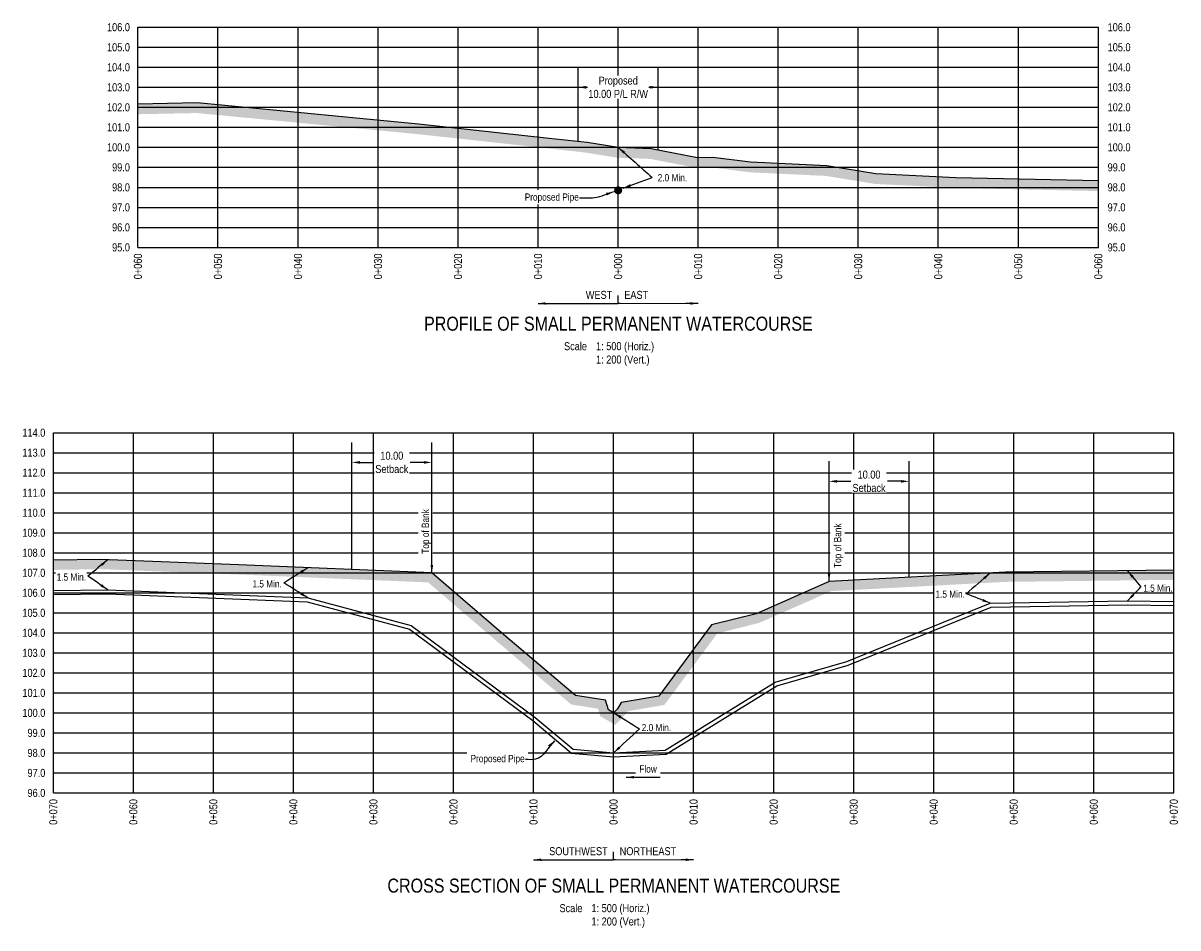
# Model space of a CAD drawing. Extents: x 391856 to 401992, y 6055951 to 6064954.
# Drawn here: x 397712 to 399155, y 6063824 to 6064954 of the extents above; entities that cross this region are included whole.
import ezdxf
from ezdxf.enums import TextEntityAlignment as Align

# ---------------------------------------------------------------- set-up
doc = ezdxf.new("R2010")
doc.units = 0
doc.header["$LTSCALE"] = 5
doc.header["$PDSIZE"] = 0.5
doc.linetypes.add('foc-TOPO', pattern=[1, 0.2, -0.8])
doc.layers.get('Defpoints').update_dxf_attribs({"color": 9})
for name, color, linetype in [('CG-NOTES', 7, 'Continuous'), ('DETAIL-T', 7, 'Continuous'), ('L-DETAIL-T', 3, 'Continuous'), ('L-MON', 1, 'Continuous'), ('P-CROSSINGS-GRID', 8, 'Continuous'), ('P-CROSSINGS-GROUND', 48, 'foc-TOPO'), ('P-CROSSINGS-LINE', 3, 'Continuous'), ('P-PROPOSED', 10, 'Continuous'), ('S-T7', 7, 'Continuous')]:
    doc.layers.add(name, color=color, linetype=linetype)
doc.styles.add('140', font='ARIALN.TTF', dxfattribs={"height": 15})
doc.styles.add('80', font='ARIALN.TTF', dxfattribs={"height": 10})
doc.styles.add('80CG', font='ARIALN.TTF', dxfattribs={"height": 10})
doc.styles.add('80L', font='ARIALN.TTF', dxfattribs={"height": 10})
doc.dimstyles.new('Compass 5 000', dxfattribs={"dimscale": 5, "dimtxt": 9, "dimasz": 2, "dimexe": 0.2, "dimexo": 0.0625, "dimgap": 0.5, "dimtad": 0, "dimtih": 1, "dimtoh": 1, "dimzin": 0, "dimdsep": 46, "dimtxsty": '80CG', "dimcen": 0.1, "dimse1": 1, "dimse2": 1, "dimclrd": 256, "dimclrt": 256, "dimaunit": 1, "dimadec": 4, "dimazin": 0, "dimtfac": 0.06, "dimtofl": 0, "dimtmove": 0, "dimatfit": 1, "dimfxl": 0.2, "dimtolj": 1, "dimtzin": 0, "dimlwd": -1, "dimarcsym": 0})

# ---------------------------------------------------------------- blocks, each defined once
blk = doc.blocks.new('PLIA')
at = {"color": 255, "const_width": 1}
blk.add_lwpolyline([(-0.5, 0, 1), (0.5, 0, 1)], format="xyb", close=True, dxfattribs=at)
blk = doc.blocks.new('PLIAA')
blk.add_blockref('PLIA', (0, 0))
blk = doc.blocks.new('PLIB')
at = {"color": 1}
blk.add_circle((0, 0), 0.8, dxfattribs=at)
blk = doc.blocks.new('PLIBB')
blk.add_blockref('PLIB', (0, 0))
blk = doc.blocks.new('PLICC')
for name in ['PLIAA', 'PLIBB']:
    blk.add_blockref(name, (0, 0))
blk = doc.blocks.new('PLI')
blk.add_blockref('PLICC', (0, 0))
blk = doc.blocks.new('*D184')
at = {"transparency": 16777216}
for p, q in [((398415.6, 6064873.8), (398416.5, 6064873.8)), ((398495.6, 6064873.8), (398494.6, 6064873.8))]:
    blk.add_line(p, q, dxfattribs=at)
for points in [[(398415.6, 6064875.5), (398415.6, 6064872.1), (398405.6, 6064873.8)], [(398495.6, 6064875.5), (398495.6, 6064872.1), (398505.6, 6064873.8)]]:
    blk.add_solid(points, dxfattribs=at)
at = {"layer": 'Defpoints', "color": 0, "transparency": 16777216}
for p in [(398405.6, 6064881.3), (398505.6, 6064881.3), (398505.6, 6064873.8)]:
    blk.add_point(p, dxfattribs=at)
at = {"transparency": 16777216, "insert": (398455.6, 6064873.8), "char_height": 10, "attachment_point": 5, "style": '80CG', "bg_fill": 3, "box_fill_scale": 1.1, "bg_fill_color": 256, "bg_fill_true_color": 13158600, "bg_fill_transparency": 0}
blk.add_mtext('\\A1;Proposed\\P10.00 P/L R/W', dxfattribs=at)
blk = doc.blocks.new('*D240')
at = {"transparency": 16777216}
for p, q in [((398729, 6064381.6), (398746.1, 6064381.6)), ((398809, 6064381.6), (398791.9, 6064381.6))]:
    blk.add_line(p, q, dxfattribs=at)
for points in [[(398729, 6064383.2), (398729, 6064379.9), (398719, 6064381.6)], [(398809, 6064383.2), (398809, 6064379.9), (398819, 6064381.6)]]:
    blk.add_solid(points, dxfattribs=at)
at = {"layer": 'Defpoints', "color": 0, "transparency": 16777216}
for p in [(398719, 6064417.8), (398819, 6064417.8), (398719, 6064381.6)]:
    blk.add_point(p, dxfattribs=at)
at = {"transparency": 16777216, "insert": (398769, 6064381.6), "char_height": 10, "attachment_point": 5, "style": '80CG', "bg_fill": 3, "box_fill_scale": 1.1, "bg_fill_color": 256, "bg_fill_true_color": 13158600, "bg_fill_transparency": 0}
blk.add_mtext('\\A1;10.00\\PSetback', dxfattribs=at)
blk = doc.blocks.new('*D241')
at = {"transparency": 16777216}
for p, q in [((398132.8, 6064405.2), (398149.8, 6064405.2)), ((398212.8, 6064405.2), (398195.7, 6064405.2))]:
    blk.add_line(p, q, dxfattribs=at)
for points in [[(398132.8, 6064406.9), (398132.8, 6064403.6), (398122.8, 6064405.2)], [(398212.8, 6064406.9), (398212.8, 6064403.6), (398222.8, 6064405.2)]]:
    blk.add_solid(points, dxfattribs=at)
at = {"layer": 'Defpoints', "color": 0, "transparency": 16777216}
for p in [(398122.8, 6064405.2), (398122.8, 6064399.1), (398222.8, 6064399.1)]:
    blk.add_point(p, dxfattribs=at)
at = {"transparency": 16777216, "insert": (398172.8, 6064405.2), "char_height": 10, "attachment_point": 5, "style": '80CG', "bg_fill": 3, "box_fill_scale": 1.1, "bg_fill_color": 256, "bg_fill_true_color": 13158600, "bg_fill_transparency": 0}
blk.add_mtext('\\A1;10.00\\PSetback', dxfattribs=at)

msp = doc.modelspace()

# ---------------------------------------------------------------- hatches: boundary and pattern name
at = {"layer": 'P-CROSSINGS-GROUND', "linetype": 'ByBlock'}
h = msp.add_hatch(dxfattribs=at)
h.set_pattern_fill('EARTH', color=256, scale=2.5, angle=45)
h.set_pattern_definition([(45, (5813.07, -4705.133), (2e-15, 22.450640303), [15.875, -15.875]), (45, (5808.86, -4700.923), (2e-15, 22.450640303), [15.875, -15.875]), (45, (5804.65, -4696.714), (2e-15, 22.450640303), [15.875, -15.875]), (135, (5804.65, -4693.907), (-22.450640303, 2e-15), [15.875, -15.875]), (135, (5808.86, -4689.698), (-22.450640303, 2e-15), [15.875, -15.875]), (135, (5813.07, -4685.489), (-22.450640303, 2e-15), [15.875, -15.875])])
h.paths.add_polyline_path([(397929.411, 6064854.633), (397855.563, 6064853.129), (397855.563, 6064840.126), (397928.924, 6064841.62), (398204.782, 6064815.315), (398367.9, 6064797.52), (398414.917, 6064792.206), (398454.282, 6064785.85), (398495.463, 6064784.331), (398553.65, 6064773.12), (398573.078, 6064773.682), (398619.968, 6064767.569), (398715.073, 6064763.077), (398776.193, 6064753.101), (398876.992, 6064748.079), (399055.563, 6064744.158), (399055.563, 6064757.161), (398877.458, 6064761.072), (398777.568, 6064766.049), (398716.431, 6064776.027), (398621.117, 6064780.529), (398573.734, 6064786.707), (398554.704, 6064786.156), (398496.941, 6064797.286), (398455.563, 6064798.811), (398416.684, 6064805.089), (398369.335, 6064810.441), (398206.104, 6064828.248)])
h = msp.add_hatch(dxfattribs=at)
h.set_pattern_fill('EARTH', color=256, scale=2.5, angle=45)
h.set_pattern_definition([(45, (-2127.06, 1180.814), (0, 22.450640303), [15.875, -15.875]), (45, (-2131.27, 1185.024), (0, 22.450640303), [15.875, -15.875]), (45, (-2135.479, 1189.233), (0, 22.450640303), [15.875, -15.875]), (135, (-2135.479, 1192.04), (-22.450640303, 0), [15.875, -15.875]), (135, (-2131.27, 1196.249), (-22.450640303, 0), [15.875, -15.875]), (135, (-2127.06, 1200.458), (-22.450640303, 0), [15.875, -15.875])])
h.paths.add_polyline_path([(399149.864, 6064258.537), (398939.713, 6064256.031), (398721.84, 6064244.436), (398631.804, 6064204.789), (398579.377, 6064191.566), (398513.304, 6064102.294), (398466.944, 6064094.304), (398464.342, 6064090.022), (398451.907, 6064077.299), (398433.208, 6064088.194), (398430.309, 6064097.618), (398397.082, 6064102.762), (398307.499, 6064178.796), (398218.113, 6064255.336), (397981.046, 6064265.212), (397808.746, 6064271.923), (397749.864, 6064270.913), (397749.864, 6064282.915), (397808.877, 6064283.927), (397981.529, 6064277.202), (398222.763, 6064267.152), (398315.284, 6064187.927), (398402.265, 6064114.102), (398439.569, 6064108.327), (398443.3, 6064096.202), (398449.864, 6064092.377), (398454.8, 6064097.427), (398459.524, 6064105.202), (398506.522, 6064113.302), (398572.283, 6064202.152), (398627.891, 6064216.177), (398719.012, 6064256.302), (398939.323, 6064268.027), (399149.864, 6064270.538)])

# ---------------------------------------------------------------- linework, layer by layer
for p, q in [((398122.763, 6064271.319), (398122.763, 6064430.24)), ((398719.012, 6064274.026), (398719.012, 6064406.574)), ((398819.012, 6064261.624), (398819.012, 6064406.574))]:
    msp.add_line(p, q)
at = {"flags": 128}
for points in [[(398405.563, 6064806.346), (398405.563, 6064898.811)], [(398505.563, 6064795.624), (398505.563, 6064898.811)]]:
    msp.add_lwpolyline(points, dxfattribs=at)
at = {"layer": 'CG-NOTES'}
for p, q in [((398455.563, 6064603.804), (398455.563, 6064613.804)), ((398449.864, 6063908.93), (398449.864, 6063918.93))]:
    msp.add_line(p, q, dxfattribs=at)
at = {"layer": 'P-CROSSINGS-GRID', "color": 8}
for p, q in [((397855.563, 6064948.811), (399055.563, 6064948.811)), ((397855.563, 6064673.811), (397855.563, 6064948.811)), ((397955.563, 6064673.811), (397955.563, 6064948.811)), ((398055.563, 6064673.811), (398055.563, 6064948.811)), ((398155.563, 6064673.811), (398155.563, 6064948.811)), ((398255.563, 6064673.811), (398255.563, 6064948.811)), ((398355.563, 6064673.811), (398355.563, 6064948.811)), ((398455.563, 6064673.811), (398455.563, 6064948.811)), ((398555.563, 6064673.811), (398555.563, 6064948.811)), ((398655.563, 6064673.811), (398655.563, 6064948.811)), ((398755.563, 6064673.811), (398755.563, 6064948.811)), ((398855.563, 6064673.811), (398855.563, 6064948.811)), ((398955.563, 6064673.811), (398955.563, 6064948.811)), ((399055.563, 6064673.811), (399055.563, 6064948.811)), ((397855.563, 6064923.811), (399055.563, 6064923.811)), ((397855.563, 6064898.811), (399055.563, 6064898.811)), ((397855.563, 6064873.811), (399055.563, 6064873.811)), ((397855.563, 6064848.811), (399055.563, 6064848.811)), ((397855.563, 6064823.811), (399055.563, 6064823.811)), ((397855.563, 6064798.811), (399055.563, 6064798.811)), ((397855.563, 6064773.811), (399055.563, 6064773.811)), ((397855.563, 6064748.811), (399055.563, 6064748.811)), ((397855.563, 6064723.811), (399055.563, 6064723.811)), ((397855.563, 6064698.811), (399055.563, 6064698.811)), ((397855.563, 6064673.811), (399055.563, 6064673.811)), ((397749.864, 6064442.377), (399149.864, 6064442.377)), ((397749.864, 6063992.377), (397749.864, 6064442.377)), ((397849.864, 6063992.377), (397849.864, 6064442.377)), ((397949.864, 6063992.377), (397949.864, 6064442.377)), ((398049.864, 6063992.377), (398049.864, 6064442.377)), ((398149.864, 6063992.377), (398149.864, 6064442.377)), ((398249.864, 6063992.377), (398249.864, 6064442.377)), ((398349.864, 6063992.377), (398349.864, 6064442.377)), ((398449.864, 6063992.377), (398449.864, 6064442.377)), ((398549.864, 6063992.377), (398549.864, 6064442.377)), ((398649.864, 6063992.377), (398649.864, 6064442.377)), ((398749.864, 6063992.377), (398749.864, 6064442.377)), ((398849.864, 6063992.377), (398849.864, 6064442.377)), ((398949.864, 6063992.377), (398949.864, 6064442.377)), ((399049.864, 6063992.377), (399049.864, 6064442.377)), ((399149.864, 6063992.377), (399149.864, 6064442.377)), ((397749.864, 6064417.377), (399149.864, 6064417.377)), ((397749.864, 6064392.377), (399149.864, 6064392.377)), ((397749.864, 6064367.377), (399149.864, 6064367.377)), ((397749.864, 6064342.377), (399149.864, 6064342.377)), ((397749.864, 6064317.377), (399149.864, 6064317.377)), ((397749.864, 6064292.377), (399149.864, 6064292.377)), ((397749.864, 6064267.377), (399149.864, 6064267.377)), ((397749.864, 6064242.377), (399149.864, 6064242.377)), ((397749.864, 6064217.377), (399149.864, 6064217.377)), ((397749.864, 6064192.377), (399149.864, 6064192.377)), ((397749.864, 6064167.377), (399149.864, 6064167.377)), ((397749.864, 6064142.377), (399149.864, 6064142.377)), ((397749.864, 6064117.377), (399149.864, 6064117.377)), ((397749.864, 6064092.377), (399149.864, 6064092.377)), ((397749.864, 6064067.377), (399149.864, 6064067.377)), ((397749.864, 6064042.377), (399149.864, 6064042.377)), ((397749.864, 6064017.377), (399149.864, 6064017.377)), ((397749.864, 6063992.377), (399149.864, 6063992.377))]:
    msp.add_line(p, q, dxfattribs=at)
at = {"layer": 'P-CROSSINGS-LINE', "flags": 128}
for points in [[(397855.563, 6064853.129), (397929.411, 6064854.633), (398206.104, 6064828.248), (398369.335, 6064810.441), (398416.684, 6064805.089), (398455.563, 6064798.811), (398496.941, 6064797.286), (398554.704, 6064786.156), (398573.734, 6064786.707), (398621.117, 6064780.529), (398716.431, 6064776.027), (398777.568, 6064766.049), (398877.458, 6064761.072), (399055.563, 6064757.161)], [(399149.864, 6064270.538), (398939.323, 6064268.027), (398719.012, 6064256.302), (398627.891, 6064216.177), (398572.283, 6064202.152), (398506.522, 6064113.302), (398459.524, 6064105.202), (398454.8, 6064097.427), (398449.864, 6064092.377), (398443.3, 6064096.202), (398439.569, 6064108.327), (398402.265, 6064114.102), (398315.284, 6064187.927), (398222.763, 6064267.152), (397981.529, 6064277.202), (397808.877, 6064283.927), (397749.864, 6064282.915)]]:
    msp.add_lwpolyline(points, dxfattribs=at)
at = {"layer": 'P-PROPOSED', "flags": 128}
for points in [[(397749.864, 6064245.232), (397817.807, 6064246.08), (398067.786, 6064236.109), (398197.118, 6064201.311), (398351.868, 6064086.607), (398399.396, 6064047.005), (398449.864, 6064042.283), (398514.092, 6064045.802), (398651.602, 6064130.844), (398741.125, 6064156.592), (398920.419, 6064229.521), (399091.936, 6064232.347), (399149.864, 6064231.59)], [(397749.864, 6064240.231), (397817.738, 6064241.078), (398067.027, 6064231.135), (398194.903, 6064196.729), (398348.776, 6064082.674), (398397.386, 6064042.171), (398449.768, 6064037.27), (398515.638, 6064040.879), (398653.646, 6064126.229), (398742.763, 6064151.86), (398921.436, 6064224.537), (399091.944, 6064227.347), (399149.864, 6064226.589)]]:
    msp.add_lwpolyline(points, dxfattribs=at)

# ---------------------------------------------------------------- block references
at = {"layer": 'L-MON', "xscale": 5.00000000000003, "yscale": 5.00000000000003, "zscale": 5.00000000000003}
msp.add_blockref('PLI', (398455.563, 6064745.074), dxfattribs=at)

# ---------------------------------------------------------------- texts
at = {"style": '80'}
for s, p in [('0+060', (397855.476, 6064666.143)), ('0+050', (397955.476, 6064666.143)), ('0+040', (398055.476, 6064666.143)), ('0+030', (398155.476, 6064666.143)), ('0+020', (398255.476, 6064666.143)), ('0+010', (398355.476, 6064666.143)), ('0+000', (398455.476, 6064666.143)), ('0+010', (398555.476, 6064666.143)), ('0+020', (398655.476, 6064666.143)), ('0+030', (398755.476, 6064666.143)), ('0+040', (398855.476, 6064666.143)), ('0+050', (398955.476, 6064666.143)), ('0+060', (399055.476, 6064666.143)), ('0+070', (397749.777, 6063984.709)), ('0+060', (397849.777, 6063984.709)), ('0+050', (397949.777, 6063984.709)), ('0+040', (398049.777, 6063984.709)), ('0+030', (398149.777, 6063984.709)), ('0+020', (398249.777, 6063984.709)), ('0+010', (398349.777, 6063984.709)), ('0+000', (398449.777, 6063984.709)), ('0+010', (398549.777, 6063984.709)), ('0+020', (398649.777, 6063984.709)), ('0+030', (398749.777, 6063984.709)), ('0+040', (398849.777, 6063984.709)), ('0+050', (398949.777, 6063984.709)), ('0+060', (399049.777, 6063984.709)), ('0+070', (399149.777, 6063984.709))]:
    msp.add_text(s, height=10, rotation=90, dxfattribs=at).set_placement(p, align=Align.MIDDLE_RIGHT)
at = {"char_height": 9, "attachment_point": 1, "style": '80L'}
for s, insert in [('2.0 Min.', (398505.026, 6064765.359)), ('1.5 Min.', (399111.703, 6064252.613)), ('2.0 Min.', (398485.009, 6064078.534))]:
    msp.add_mtext_dynamic_manual_height_columns(s, width=45.31074, gutter_width=45, heights=[0], dxfattribs=dict(at, insert=insert))
at = {"layer": 'DETAIL-T', "char_height": 10, "attachment_point": 1, "style": '80L'}
for insert in [(398387.907, 6064555.392), (398382.209, 6063853.47)]:
    msp.add_mtext_dynamic_manual_height_columns('Scale^I1: 500 (Horiz.)\\P^I1: 200 (Vert.)', width=217.1051, gutter_width=45, heights=[0], dxfattribs=dict(at, insert=insert))
at = {"layer": 'L-DETAIL-T', "char_height": 17.5, "attachment_point": 2, "rotation": 0, "style": '140'}
for s, insert, width in [('PROFILE OF SMALL PERMANENT WATERCOURSE', (398455.843, 6064587.265), 534.32299), ('CROSS SECTION OF SMALL PERMANENT WATERCOURSE', (398450.145, 6063885.344), 622.58777)]:
    msp.add_mtext(s, dxfattribs=dict(at, insert=insert, width=width))
at = {"layer": 'S-T7', "style": '80'}
for s, p in [('106.0', (397845.563, 6064948.811)), ('105.0', (397845.563, 6064923.811)), ('104.0', (397845.563, 6064898.811)), ('103.0', (397845.563, 6064873.811)), ('102.0', (397845.563, 6064848.811)), ('101.0', (397845.563, 6064823.811)), ('100.0', (397845.563, 6064798.811)), ('99.0', (397845.563, 6064773.811)), ('98.0', (397845.563, 6064748.811)), ('97.0', (397845.563, 6064723.811)), ('96.0', (397845.563, 6064698.811)), ('95.0', (397845.563, 6064673.811)), ('114.0', (397739.864, 6064442.377)), ('113.0', (397739.864, 6064417.377)), ('112.0', (397739.864, 6064392.377)), ('111.0', (397739.864, 6064367.377)), ('110.0', (397739.864, 6064342.377)), ('109.0', (397739.864, 6064317.377)), ('108.0', (397739.864, 6064292.377)), ('107.0', (397739.864, 6064267.377)), ('106.0', (397739.864, 6064242.377)), ('105.0', (397739.864, 6064217.377)), ('104.0', (397739.864, 6064192.377)), ('103.0', (397739.864, 6064167.377)), ('102.0', (397739.864, 6064142.377)), ('101.0', (397739.864, 6064117.377)), ('100.0', (397739.864, 6064092.377)), ('99.0', (397739.864, 6064067.377)), ('98.0', (397739.864, 6064042.377)), ('97.0', (397739.864, 6064017.377)), ('96.0', (397739.864, 6063992.377))]:
    msp.add_text(s, height=10, dxfattribs=at).set_placement(p, align=Align.MIDDLE_RIGHT)
for s, p in [('106.0', (399067.093, 6064948.811)), ('105.0', (399067.093, 6064923.811)), ('104.0', (399067.093, 6064898.811)), ('103.0', (399067.093, 6064873.811)), ('102.0', (399067.093, 6064848.811)), ('101.0', (399067.093, 6064823.811)), ('100.0', (399067.093, 6064798.811)), ('99.0', (399067.093, 6064773.811)), ('98.0', (399067.093, 6064748.811)), ('97.0', (399067.093, 6064723.811)), ('96.0', (399067.093, 6064698.811)), ('95.0', (399067.093, 6064673.811))]:
    msp.add_text(s, height=10, dxfattribs=at).set_placement(p, align=Align.MIDDLE_LEFT)

# ---------------------------------------------------------------- leaders
at = {"path_type": 1}
for points in [[(398455.563, 6064798.811), (398497.972, 6064761.293)], [(398461.626, 6064747.739), (398497.972, 6064761.293)], [(398719.012, 6064256.302), (398719.012, 6064331.574)], [(397817.807, 6064283.58), (397793.144, 6064263.157)], [(397817.807, 6064246.08), (397793.144, 6064263.157)], [(399091.936, 6064269.847), (399108.742, 6064249.652)], [(398067.786, 6064236.109), (398037.7, 6064254.699)], [(399091.936, 6064232.347), (399108.742, 6064249.652)], [(398450.12, 6064092.282), (398482.276, 6064072.627)], [(398449.864, 6064042.283), (398482.276, 6064072.627)]]:
    msp.add_leader(points, dimstyle='Compass 5 000', override={"dimgap": 0.5, "dimtad": 0}, dxfattribs=at)
at = {"layer": 'CG-NOTES', "path_type": 1}
for points in [[(398355.563, 6064603.804), (398455.563, 6064603.804)], [(398555.563, 6064603.804), (398455.563, 6064603.804)], [(398349.864, 6063908.93), (398449.864, 6063908.93)], [(398549.864, 6063908.93), (398449.864, 6063908.93)]]:
    msp.add_leader(points, dimstyle='Compass 5 000', override={"dimgap": 0.5, "dimtad": 0}, dxfattribs=at)

# ---------------------------------------------------------------- next in the draw order: texts
at = {"char_height": 9, "attachment_point": 1, "style": '80L', "bg_fill": 3, "box_fill_scale": 1.5, "bg_fill_color": 256, "bg_fill_transparency": 0}
for insert in [(398338.822, 6064741.132), (398271.119, 6064039.802)]:
    msp.add_mtext_dynamic_manual_height_columns('Proposed Pipe', width=67.2769, gutter_width=45, heights=[0], dxfattribs=dict(at, insert=insert))
at = {"color": 3, "char_height": 10, "width": 78.43132, "attachment_point": 3, "style": '80', "bg_fill": 2}
for s, insert in [('WEST', (398448.195, 6064619.485)), ('SOUTHWEST', (398442.496, 6063924.611))]:
    msp.add_mtext(s, dxfattribs=dict(at, insert=insert))
at = {"char_height": 9, "style": '80L', "bg_fill": 3, "box_fill_scale": 1.5, "bg_fill_color": 256, "bg_fill_transparency": 0}
for s, width, insert, attachment_point, rotation in [('Top of Bank', 55.65548, (398210.22, 6064291.198), 1, 90), ('Top of Bank', 55.65548, (398725.271, 6064273.348), 1, 90), ('Flow', 21.76121, (398503.87, 6064026.756), 3, 359.666704)]:
    msp.add_mtext_dynamic_manual_height_columns(s, width=width, gutter_width=45, heights=[0], dxfattribs=dict(at, insert=insert, attachment_point=attachment_point, rotation=rotation))
at = {"char_height": 9, "attachment_point": 1, "style": '80L', "bg_fill": 3, "box_fill_scale": 1.15, "bg_fill_color": 256, "bg_fill_true_color": 256, "bg_fill_transparency": 0}
for insert in [(397754.052, 6064266.491), (397998.608, 6064258.033), (398852.04, 6064245.221)]:
    msp.add_mtext_dynamic_manual_height_columns('1.5 Min.', width=35.88741, gutter_width=45, heights=[0], dxfattribs=dict(at, insert=insert))

# ---------------------------------------------------------------- next in the draw order: dimensions: what is measured, and where the dimension line sits
for base, p1, p2, angle, text, picture, middle in [((398505.563, 6064873.811), (398405.563, 6064881.269), (398505.563, 6064881.269), 0, 'Proposed\\P10.00 P/L R/W', '*D184', (398455.563, 6064873.811)), ((398719.012, 6064381.574), (398819.012, 6064417.762), (398719.012, 6064417.762), 180, '10.00\\PSetback', '*D240', (398769.012, 6064381.574))]:
    dim = msp.add_linear_dim(base=base, p1=p1, p2=p2, angle=angle, text=text, dimstyle='Compass 5 000', override={"dimtfill": 1})
    dim.commit()
    dim.dimension.update_dxf_attribs({"geometry": picture, "text_midpoint": middle, "dimtype": 161})

# ---------------------------------------------------------------- next in the draw order: linework, layer by layer
msp.add_line((398222.763, 6064294.609), (398222.763, 6064430.24))

# ---------------------------------------------------------------- next in the draw order: texts
at = {"color": 3, "char_height": 10, "width": 71.79644, "attachment_point": 1, "style": '80', "bg_fill": 2}
for s, insert in [('EAST', (398463.153, 6064619.485)), ('NORTHEAST', (398457.454, 6063924.611))]:
    msp.add_mtext(s, dxfattribs=dict(at, insert=insert))

# ---------------------------------------------------------------- next in the draw order: leaders
at = {"path_type": 1}
for points in [[(398450.379, 6064743.241), (398425.819, 6064735.694), (398407.285, 6064735.465)], [(398222.763, 6064267.152), (398222.763, 6064355.24)], [(398067.786, 6064273.609), (398037.7, 6064254.699)], [(398920.419, 6064267.021), (398890.24, 6064241.088)], [(398920.419, 6064229.521), (398890.24, 6064241.088)], [(398376.218, 6064057.608), (398352.385, 6064034.449), (398339.634, 6064033.94)], [(398465.553, 6064011.946), (398507.992, 6064012.101)]]:
    msp.add_leader(points, dimstyle='Compass 5 000', override={"dimgap": 0.5, "dimtad": 0}, dxfattribs=at)

# ---------------------------------------------------------------- next in the draw order: dimensions: what is measured, and where the dimension line sits
dim = msp.add_linear_dim(base=(398122.763, 6064405.24), p1=(398222.763, 6064399.094), p2=(398122.763, 6064399.094), angle=180, text='10.00\\PSetback', dimstyle='Compass 5 000', override={"dimtfill": 1})
dim.commit()
dim.dimension.update_dxf_attribs({"geometry": '*D241', "text_midpoint": (398172.763, 6064405.24), "dimtype": 161})

doc.saveas('drawing.dxf')
